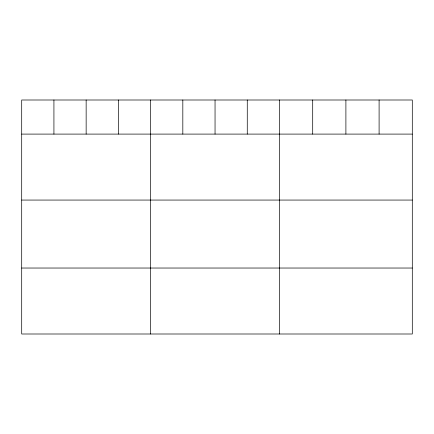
<?xml version="1.0" encoding="UTF-8"?>
<svg xmlns="http://www.w3.org/2000/svg" width="434" height="434" viewBox="0 0 434 434"><rect width="100%" height="100%" fill="white"/><g stroke="black" fill="none" stroke-linecap="round" stroke-linejoin="round"><path stroke-width="0.65" d="M412.3 134.095L412.3 334.001L21.7 334.001L21.7 99.999L412.3 99.999L412.3 134.095L21.7 134.095M21.7 200.063L412.3 200.063M21.7 268.033L412.3 268.033M379.099 99.999L379.099 134.095M345.898 99.999L345.898 134.095M312.697 99.999L312.697 134.095M279.496 99.999L279.496 334.001M247.272 99.999L247.272 134.095M215.047 99.999L215.047 134.095M182.822 99.999L182.822 134.095M150.598 99.999L150.598 334.001M118.373 99.999L118.373 134.095M86.149 99.999L86.149 134.095M53.925 99.999L53.925 134.095"/></g></svg>
